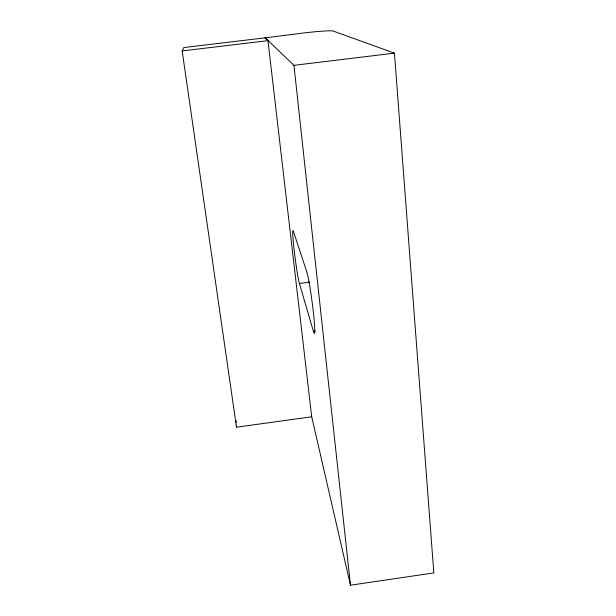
<?xml version="1.0" encoding="UTF-8"?>
<svg xmlns="http://www.w3.org/2000/svg" width="616" height="616" viewBox="0 0 616 616"><rect width="100%" height="100%" fill="white"/><g stroke="black" fill="none" stroke-linecap="round" stroke-linejoin="round"><path stroke-width="0.92" d="M182.167 50.943L183.814 47.555L265.034 37.83L267.975 40.648L311.696 416.77L236.498 427.204L182.167 50.943L267.975 40.648M311.688 416.685L350.481 585.2L433.833 572.918L394.44 53.145L333.01 31.008A26.657 1.563 -6.5 0 0 304.196 32.933L265.034 37.83M313.405 331.316A31.863 1.902 82.4 0 0 313.344 312.066A31.863 1.902 82.4 0 0 306.714 271.61L293.416 231.362A27.373 1.401 82.6 0 0 294.14 250.05A27.373 1.401 82.6 0 0 299.422 283.476L313.405 331.316L315.3 331.062M299.422 283.476L309.887 282.097M265.011 37.622L293.947 65.334L394.44 53.145M293.947 65.334L350.481 585.2M236.144 420.582L236.244 422.476M236.398 425.31L236.498 427.204"/></g></svg>
